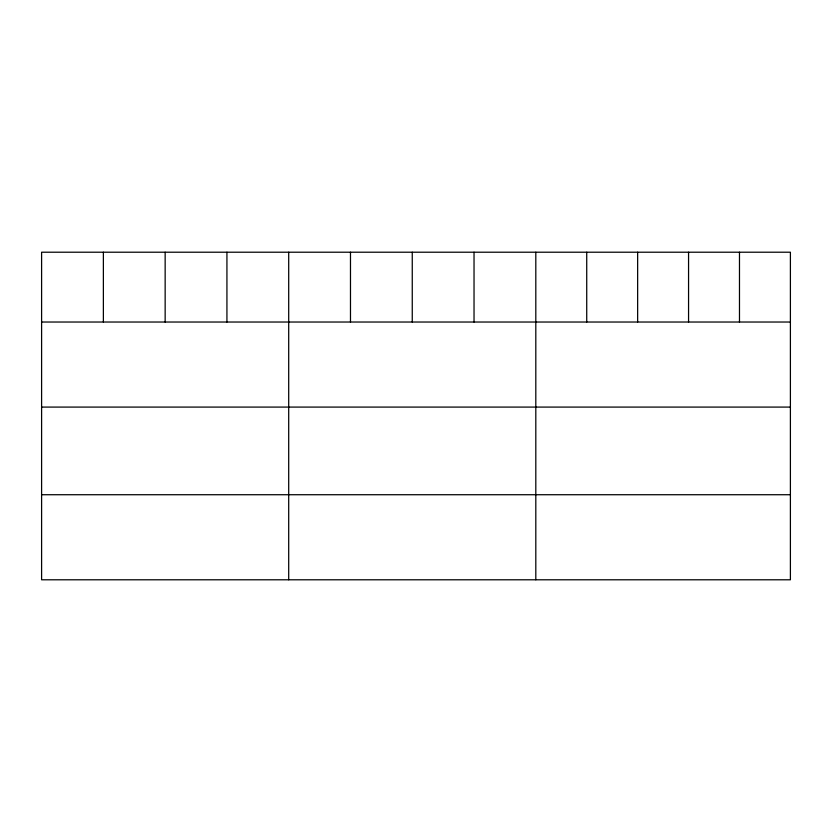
<?xml version="1.0" encoding="UTF-8"?>
<svg xmlns="http://www.w3.org/2000/svg" width="832" height="832" viewBox="0 0 832 832"><rect width="100%" height="100%" fill="white"/><g stroke="black" fill="none" stroke-linecap="round" stroke-linejoin="round"><path stroke-width="1.25" d="M790.4 322.026L790.4 579.79L41.6 579.79L41.6 252.21L790.4 252.21L790.4 322.026L41.6 322.026M41.6 407.087L790.4 407.087M41.6 494.728L790.4 494.728M739.482 252.21L739.482 322.026M688.563 252.21L688.563 322.026M637.645 252.21L637.645 322.026M586.726 252.21L586.726 322.026M535.808 252.21L535.808 579.79M474.032 252.21L474.032 322.026M412.256 252.21L412.256 322.026M350.48 252.21L350.48 322.026M288.704 252.21L288.704 579.79M226.928 252.21L226.928 322.026M165.152 252.21L165.152 322.026M103.376 252.21L103.376 322.026"/></g></svg>
